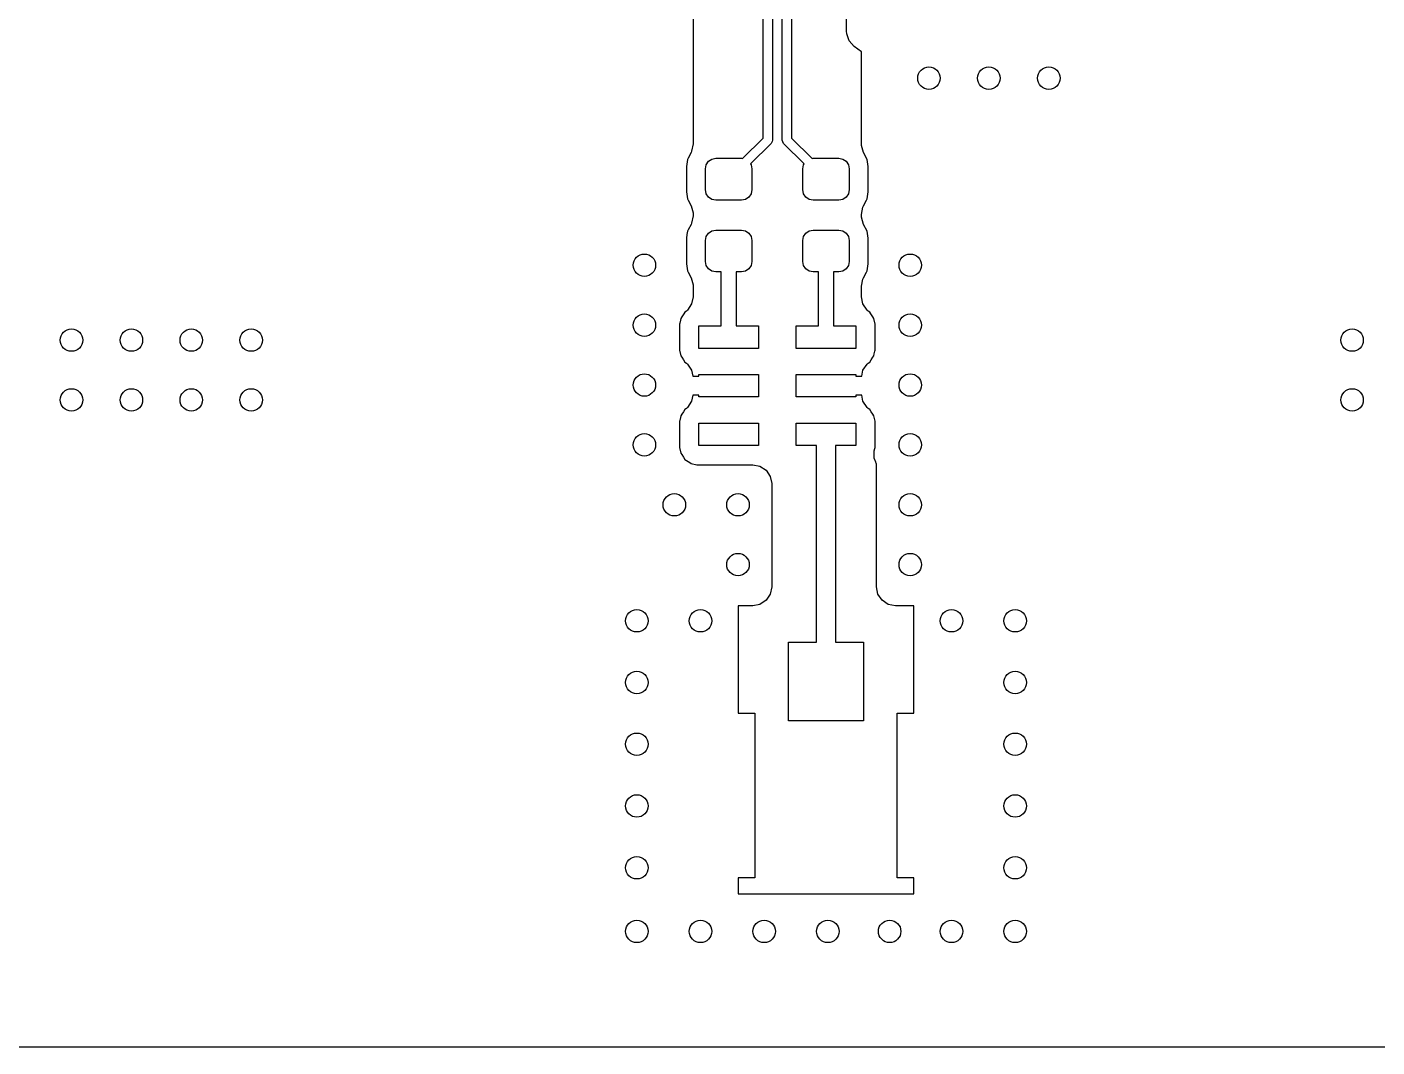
# Model space of a CAD drawing. Extents: x 0.99 to 4.24, y -7.27 to -4.02.
# Drawn here: x 2.618 to 3.328, y -7.273 to -6.737 of the extents above; entities that cross this region are included whole.
import ezdxf

# ---------------------------------------------------------------- set-up
doc = ezdxf.new("R2010")
doc.units = 0
doc.header["$MEASUREMENT"] = 0
doc.layers.add('BLACK', color=7, linetype='CONTINUOUS')

msp = doc.modelspace()

# ---------------------------------------------------------------- linework, layer by layer
at = {"layer": 'BLACK', "linetype": 'CONTINUOUS'}
for p, q in [((3.0103, -6.59087), (3.0103, -6.79634)), ((3.0153, -6.79634), (3.0153, -6.59087)), ((3.0053, -6.7953), (3.0053, -6.60472)), ((3.0203, -6.60472), (3.0203, -6.7953)), ((2.9685, -6.68799), (2.9685, -6.79838)), ((3.04921, -6.73911), (3.04921, -6.71604)), ((3.04931, -6.74052), (3.04921, -6.73911)), ((3.0506, -6.74419), (3.04931, -6.74052)), ((3.0532, -6.74708), (3.0506, -6.74419)), ((3.05709, -6.75), (3.0532, -6.74708)), ((3.05709, -6.79838), (3.05709, -6.75)), ((2.9685, -6.79838), (2.96775, -6.80219)), ((2.99456, -6.80604), (3.0053, -6.7953)), ((3.00956, -6.79811), (2.99874, -6.80893)), ((3.01001, -6.79702), (3.00956, -6.79811)), ((3.0103, -6.79634), (3.01001, -6.79702)), ((3.01603, -6.79811), (3.0153, -6.79634)), ((3.02685, -6.80893), (3.01603, -6.79811)), ((3.0203, -6.7953), (3.03103, -6.80604)), ((3.05712, -6.79916), (3.05709, -6.79838)), ((2.96591, -6.80586), (2.96556, -6.80656)), ((2.96742, -6.8029), (2.96591, -6.80586)), ((2.96591, -6.80586), (2.96591, -6.80586)), ((2.96775, -6.80219), (2.96742, -6.8029)), ((2.9784, -6.80633), (2.98051, -6.80591)), ((2.98051, -6.80591), (2.9939, -6.80591)), ((2.9939, -6.80591), (2.99456, -6.80604)), ((3.03103, -6.80604), (3.03169, -6.80591)), ((3.03169, -6.80591), (3.04508, -6.80591)), ((3.04508, -6.80591), (3.04719, -6.80633)), ((3.05817, -6.8029), (3.05712, -6.79916)), ((3.06003, -6.80656), (3.05817, -6.8029)), ((2.96556, -6.80656), (2.96498, -6.8102)), ((2.96498, -6.8102), (2.96498, -6.82366)), ((2.975, -6.81142), (2.97542, -6.80931)), ((2.975, -6.82244), (2.975, -6.81142)), ((2.97542, -6.80931), (2.97661, -6.80752)), ((2.97661, -6.80752), (2.9784, -6.80633)), ((2.99874, -6.80893), (2.99899, -6.80931)), ((2.99899, -6.80931), (2.99941, -6.81142)), ((2.99941, -6.81142), (2.99941, -6.82244)), ((3.02618, -6.81142), (3.0266, -6.80931)), ((3.02618, -6.82244), (3.02618, -6.81142)), ((3.0266, -6.80931), (3.02685, -6.80893)), ((3.04719, -6.80633), (3.04898, -6.80752)), ((3.04898, -6.80752), (3.05017, -6.80931)), ((3.05017, -6.80931), (3.05059, -6.81142)), ((3.05059, -6.81142), (3.05059, -6.82244)), ((3.06061, -6.8102), (3.06003, -6.80656)), ((3.06061, -6.81455), (3.06061, -6.8102)), ((3.06061, -6.82366), (3.06061, -6.81455)), ((2.96498, -6.82366), (2.96556, -6.8273)), ((2.96556, -6.8273), (2.96591, -6.828)), ((2.97542, -6.82455), (2.975, -6.82244)), ((2.97661, -6.82634), (2.97542, -6.82455)), ((2.9784, -6.82753), (2.97661, -6.82634)), ((2.9978, -6.82634), (2.99601, -6.82753)), ((2.99899, -6.82455), (2.9978, -6.82634)), ((2.99941, -6.82244), (2.99899, -6.82455)), ((3.0266, -6.82455), (3.02618, -6.82244)), ((3.0278, -6.82634), (3.0266, -6.82455)), ((3.02958, -6.82753), (3.0278, -6.82634)), ((3.04898, -6.82634), (3.04719, -6.82753)), ((3.05017, -6.82455), (3.04898, -6.82634)), ((3.05059, -6.82244), (3.05017, -6.82455)), ((3.05968, -6.828), (3.06003, -6.8273)), ((3.06003, -6.8273), (3.06061, -6.82366)), ((2.96591, -6.828), (2.96591, -6.828)), ((2.96591, -6.828), (2.96742, -6.83095)), ((2.96742, -6.83095), (2.96847, -6.83469)), ((2.98051, -6.82795), (2.9784, -6.82753)), ((2.9939, -6.82795), (2.98051, -6.82795)), ((2.99601, -6.82753), (2.9939, -6.82795)), ((3.03169, -6.82795), (3.02958, -6.82753)), ((3.04508, -6.82795), (3.03169, -6.82795)), ((3.04719, -6.82753), (3.04508, -6.82795)), ((3.05709, -6.83548), (3.05784, -6.83166)), ((3.05784, -6.83166), (3.05817, -6.83095)), ((3.05817, -6.83095), (3.05968, -6.828)), ((3.05968, -6.828), (3.05968, -6.828)), ((2.96742, -6.8407), (2.96591, -6.84365)), ((2.96775, -6.83999), (2.96742, -6.8407)), ((2.9685, -6.83618), (2.96775, -6.83999)), ((2.96847, -6.83469), (2.9685, -6.83548)), ((2.9685, -6.83548), (2.9685, -6.83618)), ((3.05709, -6.83618), (3.05709, -6.83548)), ((3.05712, -6.83696), (3.05709, -6.83618)), ((3.05817, -6.8407), (3.05712, -6.83696)), ((3.06003, -6.84435), (3.05817, -6.8407)), ((2.9653, -6.846), (2.96498, -6.84799)), ((2.96498, -6.84799), (2.96498, -6.86146)), ((2.96543, -6.84513), (2.9653, -6.846)), ((2.96556, -6.84435), (2.96543, -6.84513)), ((2.96591, -6.84365), (2.96556, -6.84435)), ((2.96591, -6.84365), (2.96591, -6.84365)), ((2.975, -6.84921), (2.97542, -6.8471)), ((2.97542, -6.8471), (2.97661, -6.84532)), ((2.97661, -6.84532), (2.9784, -6.84412)), ((2.9784, -6.84412), (2.98051, -6.8437)), ((2.98051, -6.8437), (2.9939, -6.8437)), ((2.9939, -6.8437), (2.99601, -6.84412)), ((2.99601, -6.84412), (2.9978, -6.84532)), ((2.9978, -6.84532), (2.99899, -6.8471)), ((2.99899, -6.8471), (2.99941, -6.84921)), ((3.02618, -6.84921), (3.0266, -6.8471)), ((3.0266, -6.8471), (3.0278, -6.84532)), ((3.0278, -6.84532), (3.02958, -6.84412)), ((3.02958, -6.84412), (3.03169, -6.8437)), ((3.03169, -6.8437), (3.04508, -6.8437)), ((3.04508, -6.8437), (3.04719, -6.84412)), ((3.04719, -6.84412), (3.04898, -6.84532)), ((3.04898, -6.84532), (3.05017, -6.8471)), ((3.05017, -6.8471), (3.05059, -6.84921)), ((3.06061, -6.84799), (3.06003, -6.84435)), ((3.06061, -6.86146), (3.06061, -6.84799)), ((2.975, -6.86024), (2.975, -6.84921)), ((2.99941, -6.84921), (2.99941, -6.86024)), ((3.02618, -6.86024), (3.02618, -6.84921)), ((3.05059, -6.84921), (3.05059, -6.86024)), ((2.96498, -6.86146), (2.96556, -6.8651)), ((2.97542, -6.86235), (2.975, -6.86024)), ((2.97661, -6.86413), (2.97542, -6.86235)), ((2.99899, -6.86235), (2.9978, -6.86413)), ((2.99941, -6.86024), (2.99899, -6.86235)), ((3.0266, -6.86235), (3.02618, -6.86024)), ((3.0278, -6.86413), (3.0266, -6.86235)), ((3.05017, -6.86235), (3.04898, -6.86413)), ((3.05059, -6.86024), (3.05017, -6.86235)), ((3.06003, -6.8651), (3.06061, -6.86146)), ((2.96556, -6.8651), (2.96591, -6.86579)), ((2.96591, -6.86579), (2.96591, -6.86579)), ((2.96591, -6.86579), (2.96742, -6.86875)), ((2.96742, -6.86875), (2.96847, -6.87249)), ((2.9784, -6.86533), (2.97661, -6.86413)), ((2.98051, -6.86575), (2.9784, -6.86533)), ((2.98333, -6.86575), (2.98051, -6.86575)), ((2.98333, -6.89409), (2.98333, -6.86575)), ((2.9939, -6.86575), (2.99108, -6.86575)), ((2.99108, -6.86575), (2.99108, -6.89409)), ((2.99601, -6.86533), (2.9939, -6.86575)), ((2.9978, -6.86413), (2.99601, -6.86533)), ((3.02958, -6.86533), (3.0278, -6.86413)), ((3.03169, -6.86575), (3.02958, -6.86533)), ((3.03451, -6.86575), (3.03169, -6.86575)), ((3.03451, -6.89409), (3.03451, -6.86575)), ((3.04508, -6.86575), (3.04226, -6.86575)), ((3.04226, -6.86575), (3.04226, -6.89409)), ((3.04719, -6.86533), (3.04508, -6.86575)), ((3.04898, -6.86413), (3.04719, -6.86533)), ((3.05709, -6.87327), (3.05784, -6.86946)), ((3.05784, -6.86946), (3.05817, -6.86875)), ((3.05817, -6.86875), (3.05968, -6.86579)), ((3.05968, -6.86579), (3.06003, -6.8651)), ((3.05968, -6.86579), (3.05968, -6.86579)), ((2.96847, -6.87249), (2.9685, -6.87327)), ((2.9685, -6.87327), (2.9685, -6.87874)), ((3.05709, -6.87874), (3.05709, -6.87327)), ((2.96775, -6.88256), (2.96559, -6.88579)), ((2.9685, -6.87874), (2.96775, -6.88256)), ((3.05784, -6.88256), (3.05709, -6.87874)), ((3.06, -6.88579), (3.05784, -6.88256)), ((2.96183, -6.89115), (2.96153, -6.89263)), ((2.96202, -6.89018), (2.96183, -6.89115)), ((2.96256, -6.88937), (2.96202, -6.89018)), ((2.96369, -6.88769), (2.96256, -6.88937)), ((2.96256, -6.88937), (2.96256, -6.88937)), ((2.96423, -6.88687), (2.96369, -6.88769)), ((2.96505, -6.88633), (2.96423, -6.88687)), ((2.96559, -6.88579), (2.96505, -6.88633)), ((3.06054, -6.88633), (3.06, -6.88579)), ((3.06136, -6.88687), (3.06054, -6.88633)), ((3.0619, -6.88769), (3.06136, -6.88687)), ((3.06303, -6.88937), (3.0619, -6.88769)), ((3.06357, -6.89018), (3.06303, -6.88937)), ((3.06303, -6.88937), (3.06303, -6.88937)), ((3.06415, -6.89311), (3.06357, -6.89018)), ((2.96153, -6.89263), (2.96144, -6.89311)), ((2.96144, -6.89311), (2.96144, -6.90689)), ((2.97146, -6.90591), (2.97146, -6.89409)), ((2.97146, -6.89409), (2.98333, -6.89409)), ((2.99108, -6.89409), (3.00295, -6.89409)), ((3.00295, -6.89409), (3.00295, -6.90591)), ((3.02264, -6.90591), (3.02264, -6.89409)), ((3.02264, -6.89409), (3.03451, -6.89409)), ((3.04226, -6.89409), (3.05413, -6.89409)), ((3.05413, -6.89409), (3.05413, -6.90591)), ((3.06415, -6.90689), (3.06415, -6.89311)), ((2.96144, -6.90689), (2.96202, -6.90981)), ((2.96202, -6.90981), (2.96256, -6.91063)), ((2.96256, -6.91063), (2.96256, -6.91063)), ((2.96256, -6.91063), (2.96341, -6.9119)), ((2.96341, -6.9119), (2.96423, -6.91313)), ((3.00295, -6.90591), (2.97146, -6.90591)), ((3.05413, -6.90591), (3.02264, -6.90591)), ((3.06136, -6.91313), (3.06218, -6.9119)), ((3.06218, -6.9119), (3.06303, -6.91063)), ((3.06303, -6.91063), (3.06357, -6.90981)), ((3.06303, -6.91063), (3.06303, -6.91063)), ((3.06357, -6.90981), (3.06376, -6.90885)), ((3.06376, -6.90885), (3.06406, -6.90737)), ((3.06406, -6.90737), (3.06415, -6.90689)), ((3.06406, -6.90737), (3.06406, -6.90737)), ((2.96423, -6.91313), (2.96505, -6.91367)), ((2.96505, -6.91367), (2.96559, -6.91421)), ((2.96559, -6.91421), (2.96775, -6.91744)), ((2.96775, -6.91744), (2.96837, -6.92059)), ((3.05722, -6.92059), (3.05784, -6.91744)), ((3.05784, -6.91744), (3.06, -6.91421)), ((3.06, -6.91421), (3.06054, -6.91367)), ((3.06054, -6.91367), (3.06136, -6.91313)), ((2.96837, -6.92059), (2.97146, -6.92059)), ((2.97146, -6.92059), (2.97146, -6.91968)), ((2.97146, -6.91968), (3.00295, -6.91968)), ((3.00295, -6.91968), (3.00295, -6.9315)), ((3.02264, -6.9315), (3.02264, -6.91968)), ((3.02264, -6.91968), (3.05413, -6.91968)), ((3.05413, -6.91968), (3.05413, -6.92059)), ((3.05413, -6.92059), (3.05722, -6.92059)), ((2.96775, -6.93374), (2.96559, -6.93697)), ((2.96837, -6.93059), (2.96775, -6.93374)), ((2.97146, -6.93059), (2.96837, -6.93059)), ((2.97146, -6.9315), (2.97146, -6.93059)), ((3.00295, -6.9315), (2.97146, -6.9315)), ((3.05413, -6.9315), (3.02264, -6.9315)), ((3.05722, -6.93059), (3.05413, -6.93059)), ((3.05413, -6.93059), (3.05413, -6.9315)), ((3.05784, -6.93374), (3.05722, -6.93059)), ((3.06, -6.93697), (3.05784, -6.93374)), ((2.96256, -6.94055), (2.96202, -6.94137)), ((2.96341, -6.93928), (2.96256, -6.94055)), ((2.96256, -6.94055), (2.96256, -6.94055)), ((2.96423, -6.93805), (2.96341, -6.93928)), ((2.96505, -6.93751), (2.96423, -6.93805)), ((2.96559, -6.93697), (2.96505, -6.93751)), ((3.06054, -6.93751), (3.06, -6.93697)), ((3.06136, -6.93805), (3.06054, -6.93751)), ((3.06218, -6.93928), (3.06136, -6.93805)), ((3.06303, -6.94055), (3.06218, -6.93928)), ((3.06357, -6.94137), (3.06303, -6.94055)), ((3.06303, -6.94055), (3.06303, -6.94055)), ((2.96153, -6.94381), (2.96144, -6.94429)), ((2.96144, -6.94429), (2.96144, -6.95807)), ((2.96183, -6.94233), (2.96153, -6.94381)), ((2.96202, -6.94137), (2.96183, -6.94233)), ((2.97146, -6.95709), (2.97146, -6.94528)), ((2.97146, -6.94528), (3.00295, -6.94528)), ((3.00295, -6.94528), (3.00295, -6.95709)), ((3.02264, -6.95709), (3.02264, -6.94528)), ((3.02264, -6.94528), (3.05413, -6.94528)), ((3.05413, -6.94528), (3.05413, -6.95709)), ((3.06415, -6.94429), (3.06357, -6.94137)), ((3.06415, -6.95807), (3.06415, -6.94429)), ((2.96144, -6.95807), (2.96202, -6.961)), ((2.96202, -6.961), (2.96256, -6.96181)), ((2.96256, -6.96181), (2.96256, -6.96181)), ((2.96256, -6.96181), (2.96341, -6.96308)), ((3.00295, -6.95709), (2.97146, -6.95709)), ((3.03339, -6.95709), (3.02264, -6.95709)), ((3.03339, -7.06043), (3.03339, -6.95709)), ((3.05413, -6.95709), (3.04339, -6.95709)), ((3.04339, -6.95709), (3.04339, -7.06043)), ((3.06379, -6.95988), (3.06406, -6.95855)), ((3.06379, -6.96377), (3.06379, -6.95988)), ((3.06406, -6.95855), (3.06415, -6.95807)), ((3.06406, -6.95855), (3.06406, -6.95855)), ((2.96341, -6.96308), (2.96423, -6.96431)), ((2.96423, -6.96431), (2.96505, -6.96486)), ((2.96505, -6.96486), (2.96673, -6.96598)), ((2.96673, -6.96598), (2.96673, -6.96598)), ((2.96673, -6.96598), (2.96755, -6.96652)), ((2.96755, -6.96652), (2.97047, -6.96711)), ((2.97047, -6.96711), (2.97407, -6.96711)), ((2.97407, -6.96711), (2.99988, -6.96711)), ((2.99988, -6.96711), (3.00369, -6.96786)), ((3.00369, -6.96786), (3.00693, -6.97002)), ((3.0646, -6.96573), (3.06379, -6.96377)), ((3.06477, -6.96654), (3.0646, -6.96573)), ((3.06496, -6.96654), (3.06477, -6.96654)), ((3.06496, -7.03138), (3.06496, -6.96654)), ((3.00693, -6.97002), (3.00908, -6.97326)), ((3.00908, -6.97326), (3.00984, -6.97707)), ((3.00984, -6.97707), (3.00984, -7.03138)), ((3.00984, -7.03138), (3.00908, -7.03519)), ((3.06572, -7.03519), (3.06496, -7.03138)), ((3.00693, -7.03842), (3.00369, -7.04058)), ((3.00908, -7.03519), (3.00693, -7.03842)), ((3.06788, -7.03842), (3.06572, -7.03519)), ((3.07111, -7.04058), (3.06788, -7.03842)), ((2.99988, -7.04134), (2.99213, -7.04134)), ((2.99213, -7.04134), (2.99213, -7.09783)), ((3.00369, -7.04058), (2.99988, -7.04134)), ((3.07492, -7.04134), (3.07111, -7.04058)), ((3.08465, -7.04134), (3.07492, -7.04134)), ((3.08465, -7.09783), (3.08465, -7.04134)), ((3.0187, -7.10177), (3.0187, -7.06043)), ((3.0187, -7.06043), (3.03339, -7.06043)), ((3.04339, -7.06043), (3.05807, -7.06043)), ((3.05807, -7.06043), (3.05807, -7.10177)), ((2.99213, -7.09783), (3.00098, -7.09783)), ((3.00098, -7.09783), (3.00098, -7.18445)), ((3.05807, -7.10177), (3.0187, -7.10177)), ((3.07579, -7.18445), (3.07579, -7.09783)), ((3.07579, -7.09783), (3.08465, -7.09783)), ((3.00098, -7.18445), (2.99213, -7.18445)), ((2.99213, -7.18445), (2.99213, -7.19291)), ((3.08465, -7.18445), (3.07579, -7.18445)), ((3.08465, -7.19291), (3.08465, -7.18445)), ((2.99213, -7.19291), (3.08465, -7.19291)), ((3.97441, -7.27344), (1.26181, -7.27344))]:
    msp.add_line(p, q, dxfattribs=at)
at = {"layer": 'BLACK'}
for centre in [(3.09252, -6.76378), (3.12402, -6.76378), (3.15551, -6.76378), (2.94291, -6.8622), (3.08268, -6.8622), (2.94291, -6.8937), (3.08268, -6.8937), (2.64173, -6.90157), (2.67323, -6.90157), (2.70472, -6.90157), (2.73622, -6.90157), (3.31496, -6.90157), (2.94291, -6.9252), (3.08268, -6.9252), (2.64173, -6.93307), (2.67323, -6.93307), (2.70472, -6.93307), (2.73622, -6.93307), (3.31496, -6.93307), (2.94291, -6.95669), (3.08268, -6.95669), (2.95866, -6.98819), (2.99213, -6.98819), (3.08268, -6.98819), (2.99213, -7.01969), (3.08268, -7.01969), (2.93898, -7.04921), (2.97244, -7.04921), (3.10433, -7.04921), (3.1378, -7.04921), (2.93898, -7.08169), (3.1378, -7.08169), (2.93898, -7.11417), (3.1378, -7.11417), (2.93898, -7.14665), (3.1378, -7.14665), (2.93898, -7.17913), (3.1378, -7.17913), (2.93898, -7.2126), (2.97244, -7.2126), (3.00591, -7.2126), (3.03937, -7.2126), (3.07185, -7.2126), (3.10433, -7.2126), (3.1378, -7.2126)]:
    msp.add_circle(centre, 0.00591, dxfattribs=at)

doc.saveas('drawing.dxf')
